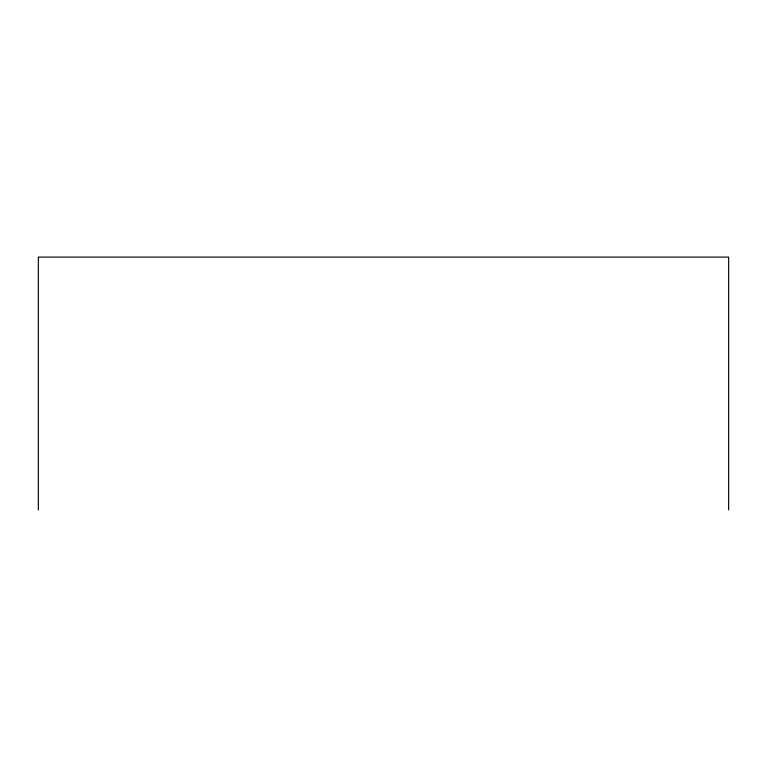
<?xml version="1.0" encoding="UTF-8"?>
<svg xmlns="http://www.w3.org/2000/svg" width="767" height="767" viewBox="0 0 767 767"><rect width="100%" height="100%" fill="white"/><g stroke="black" fill="none" stroke-linecap="round" stroke-linejoin="round"><path stroke-width="1.15" d="M728.65 509.902L728.65 257.098L38.35 257.098L38.35 509.902"/></g></svg>
